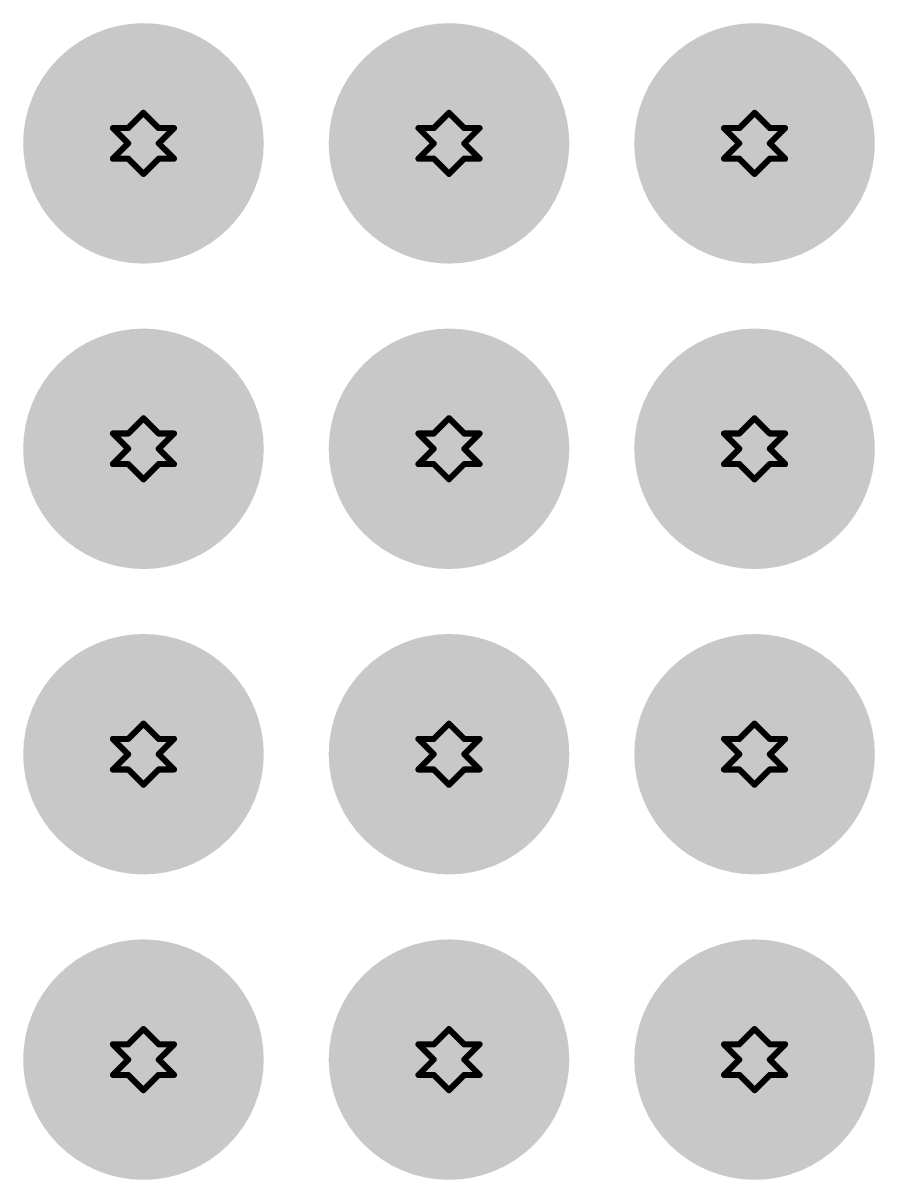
# Model space of a CAD drawing. Header units: millimetres. Extents: x 3.26 to 13.14, y 5.38 to 10.83.
# Drawn here: x 9.3606 to 9.6394, y 9.0796 to 9.4584 of the extents above; entities that cross this region are included whole.
import ezdxf

# ---------------------------------------------------------------- set-up
doc = ezdxf.new("R2010")
doc.units = ezdxf.units.MM
doc.header["$MEASUREMENT"] = 0
for name, color, linetype in [('BottomLayer', 5, 'Continuous'), ('BottomSolder', 6, 'Continuous'), ('DrillDrawing', 1, 'Continuous'), ('MultiLayer', 9, 'Continuous'), ('TopLayer', 1, 'Continuous'), ('TopSolder', 216, 'Continuous'), ('ViaHoleLayer', 16, 'Continuous')]:
    doc.layers.add(name, color=color, linetype=linetype)

msp = doc.modelspace()

# ---------------------------------------------------------------- linework, layer by layer
at = {"layer": 'BottomLayer', "const_width": 0.03937}
for points in [[(9.38032, 9.419, 1), (9.41969, 9.419, 1)], [(9.48032, 9.419, 1), (9.51969, 9.419, 1)], [(9.58032, 9.419, 1), (9.61969, 9.419, 1)], [(9.38032, 9.319, 1), (9.41969, 9.319, 1)], [(9.48032, 9.319, 1), (9.51969, 9.319, 1)], [(9.58032, 9.319, 1), (9.61969, 9.319, 1)], [(9.38032, 9.219, 1), (9.41969, 9.219, 1)], [(9.48032, 9.219, 1), (9.51969, 9.219, 1)], [(9.58032, 9.219, 1), (9.61969, 9.219, 1)], [(9.38032, 9.119, 1), (9.41969, 9.119, 1)], [(9.48032, 9.119, 1), (9.51969, 9.119, 1)], [(9.58032, 9.119, 1), (9.61969, 9.119, 1)]]:
    msp.add_lwpolyline(points, format="xyb", close=True, dxfattribs=at)
at = {"layer": 'BottomSolder', "const_width": 0.03937}
for points in [[(9.38032, 9.419, 1), (9.41969, 9.419, 1)], [(9.48032, 9.419, 1), (9.51969, 9.419, 1)], [(9.58032, 9.419, 1), (9.61969, 9.419, 1)], [(9.38032, 9.319, 1), (9.41969, 9.319, 1)], [(9.48032, 9.319, 1), (9.51969, 9.319, 1)], [(9.58032, 9.319, 1), (9.61969, 9.319, 1)], [(9.38032, 9.219, 1), (9.41969, 9.219, 1)], [(9.48032, 9.219, 1), (9.51969, 9.219, 1)], [(9.58032, 9.219, 1), (9.61969, 9.219, 1)], [(9.38032, 9.119, 1), (9.41969, 9.119, 1)], [(9.48032, 9.119, 1), (9.51969, 9.119, 1)], [(9.58032, 9.119, 1), (9.61969, 9.119, 1)]]:
    msp.add_lwpolyline(points, format="xyb", close=True, dxfattribs=at)
at = {"layer": 'DrillDrawing', "const_width": 0.002}
for points in [[(9.395, 9.424), (9.4, 9.429)], [(9.4, 9.429), (9.405, 9.424)], [(9.495, 9.424), (9.5, 9.429)], [(9.5, 9.429), (9.505, 9.424)], [(9.595, 9.424), (9.6, 9.429)], [(9.6, 9.429), (9.605, 9.424)], [(9.39, 9.424), (9.395, 9.419)], [(9.39, 9.424), (9.395, 9.424)], [(9.405, 9.424), (9.41, 9.424)], [(9.405, 9.419), (9.41, 9.424)], [(9.49, 9.424), (9.495, 9.419)], [(9.49, 9.424), (9.495, 9.424)], [(9.505, 9.424), (9.51, 9.424)], [(9.505, 9.419), (9.51, 9.424)], [(9.59, 9.424), (9.595, 9.419)], [(9.59, 9.424), (9.595, 9.424)], [(9.605, 9.424), (9.61, 9.424)], [(9.605, 9.419), (9.61, 9.424)], [(9.39, 9.414), (9.395, 9.419)], [(9.405, 9.419), (9.41, 9.414)], [(9.49, 9.414), (9.495, 9.419)], [(9.505, 9.419), (9.51, 9.414)], [(9.59, 9.414), (9.595, 9.419)], [(9.605, 9.419), (9.61, 9.414)], [(9.39, 9.414), (9.395, 9.414)], [(9.395, 9.414), (9.4, 9.409)], [(9.4, 9.409), (9.405, 9.414)], [(9.405, 9.414), (9.41, 9.414)], [(9.49, 9.414), (9.495, 9.414)], [(9.495, 9.414), (9.5, 9.409)], [(9.5, 9.409), (9.505, 9.414)], [(9.505, 9.414), (9.51, 9.414)], [(9.59, 9.414), (9.595, 9.414)], [(9.595, 9.414), (9.6, 9.409)], [(9.6, 9.409), (9.605, 9.414)], [(9.605, 9.414), (9.61, 9.414)], [(9.395, 9.324), (9.4, 9.329)], [(9.4, 9.329), (9.405, 9.324)], [(9.495, 9.324), (9.5, 9.329)], [(9.5, 9.329), (9.505, 9.324)], [(9.595, 9.324), (9.6, 9.329)], [(9.6, 9.329), (9.605, 9.324)], [(9.39, 9.324), (9.395, 9.319)], [(9.39, 9.324), (9.395, 9.324)], [(9.405, 9.324), (9.41, 9.324)], [(9.405, 9.319), (9.41, 9.324)], [(9.49, 9.324), (9.495, 9.319)], [(9.49, 9.324), (9.495, 9.324)], [(9.505, 9.324), (9.51, 9.324)], [(9.505, 9.319), (9.51, 9.324)], [(9.59, 9.324), (9.595, 9.319)], [(9.59, 9.324), (9.595, 9.324)], [(9.605, 9.324), (9.61, 9.324)], [(9.605, 9.319), (9.61, 9.324)], [(9.39, 9.314), (9.395, 9.319)], [(9.405, 9.319), (9.41, 9.314)], [(9.49, 9.314), (9.495, 9.319)], [(9.505, 9.319), (9.51, 9.314)], [(9.59, 9.314), (9.595, 9.319)], [(9.605, 9.319), (9.61, 9.314)], [(9.39, 9.314), (9.395, 9.314)], [(9.395, 9.314), (9.4, 9.309)], [(9.4, 9.309), (9.405, 9.314)], [(9.405, 9.314), (9.41, 9.314)], [(9.49, 9.314), (9.495, 9.314)], [(9.495, 9.314), (9.5, 9.309)], [(9.5, 9.309), (9.505, 9.314)], [(9.505, 9.314), (9.51, 9.314)], [(9.59, 9.314), (9.595, 9.314)], [(9.595, 9.314), (9.6, 9.309)], [(9.6, 9.309), (9.605, 9.314)], [(9.605, 9.314), (9.61, 9.314)], [(9.395, 9.224), (9.4, 9.229)], [(9.4, 9.229), (9.405, 9.224)], [(9.495, 9.224), (9.5, 9.229)], [(9.5, 9.229), (9.505, 9.224)], [(9.595, 9.224), (9.6, 9.229)], [(9.6, 9.229), (9.605, 9.224)], [(9.39, 9.224), (9.395, 9.219)], [(9.39, 9.224), (9.395, 9.224)], [(9.405, 9.224), (9.41, 9.224)], [(9.405, 9.219), (9.41, 9.224)], [(9.49, 9.224), (9.495, 9.219)], [(9.49, 9.224), (9.495, 9.224)], [(9.505, 9.224), (9.51, 9.224)], [(9.505, 9.219), (9.51, 9.224)], [(9.59, 9.224), (9.595, 9.219)], [(9.59, 9.224), (9.595, 9.224)], [(9.605, 9.224), (9.61, 9.224)], [(9.605, 9.219), (9.61, 9.224)], [(9.39, 9.214), (9.395, 9.219)], [(9.405, 9.219), (9.41, 9.214)], [(9.49, 9.214), (9.495, 9.219)], [(9.505, 9.219), (9.51, 9.214)], [(9.59, 9.214), (9.595, 9.219)], [(9.605, 9.219), (9.61, 9.214)], [(9.39, 9.214), (9.395, 9.214)], [(9.395, 9.214), (9.4, 9.209)], [(9.4, 9.209), (9.405, 9.214)], [(9.405, 9.214), (9.41, 9.214)], [(9.49, 9.214), (9.495, 9.214)], [(9.495, 9.214), (9.5, 9.209)], [(9.5, 9.209), (9.505, 9.214)], [(9.505, 9.214), (9.51, 9.214)], [(9.59, 9.214), (9.595, 9.214)], [(9.595, 9.214), (9.6, 9.209)], [(9.6, 9.209), (9.605, 9.214)], [(9.605, 9.214), (9.61, 9.214)], [(9.395, 9.124), (9.4, 9.129)], [(9.4, 9.129), (9.405, 9.124)], [(9.495, 9.124), (9.5, 9.129)], [(9.5, 9.129), (9.505, 9.124)], [(9.595, 9.124), (9.6, 9.129)], [(9.6, 9.129), (9.605, 9.124)], [(9.39, 9.124), (9.395, 9.119)], [(9.39, 9.124), (9.395, 9.124)], [(9.405, 9.124), (9.41, 9.124)], [(9.405, 9.119), (9.41, 9.124)], [(9.49, 9.124), (9.495, 9.119)], [(9.49, 9.124), (9.495, 9.124)], [(9.505, 9.124), (9.51, 9.124)], [(9.505, 9.119), (9.51, 9.124)], [(9.59, 9.124), (9.595, 9.119)], [(9.59, 9.124), (9.595, 9.124)], [(9.605, 9.124), (9.61, 9.124)], [(9.605, 9.119), (9.61, 9.124)], [(9.39, 9.114), (9.395, 9.119)], [(9.405, 9.119), (9.41, 9.114)], [(9.49, 9.114), (9.495, 9.119)], [(9.505, 9.119), (9.51, 9.114)], [(9.59, 9.114), (9.595, 9.119)], [(9.605, 9.119), (9.61, 9.114)], [(9.39, 9.114), (9.395, 9.114)], [(9.395, 9.114), (9.4, 9.109)], [(9.4, 9.109), (9.405, 9.114)], [(9.405, 9.114), (9.41, 9.114)], [(9.49, 9.114), (9.495, 9.114)], [(9.495, 9.114), (9.5, 9.109)], [(9.5, 9.109), (9.505, 9.114)], [(9.505, 9.114), (9.51, 9.114)], [(9.59, 9.114), (9.595, 9.114)], [(9.595, 9.114), (9.6, 9.109)], [(9.6, 9.109), (9.605, 9.114)], [(9.605, 9.114), (9.61, 9.114)]]:
    msp.add_lwpolyline(points, dxfattribs=at)
at = {"layer": 'DrillDrawing', "const_width": 0.001}
for points in [[(9.3995, 9.429, 1), (9.4005, 9.429, 1)], [(9.3995, 9.429, 1), (9.4005, 9.429, 1)], [(9.4995, 9.429, 1), (9.5005, 9.429, 1)], [(9.4995, 9.429, 1), (9.5005, 9.429, 1)], [(9.5995, 9.429, 1), (9.6005, 9.429, 1)], [(9.5995, 9.429, 1), (9.6005, 9.429, 1)], [(9.3895, 9.424, 1), (9.3905, 9.424, 1)], [(9.3895, 9.424, 1), (9.3905, 9.424, 1)], [(9.3945, 9.424, 1), (9.3955, 9.424, 1)], [(9.3945, 9.424, 1), (9.3955, 9.424, 1)], [(9.4045, 9.424, 1), (9.4055, 9.424, 1)], [(9.4045, 9.424, 1), (9.4055, 9.424, 1)], [(9.4095, 9.424, 1), (9.4105, 9.424, 1)], [(9.4095, 9.424, 1), (9.4105, 9.424, 1)], [(9.4895, 9.424, 1), (9.4905, 9.424, 1)], [(9.4895, 9.424, 1), (9.4905, 9.424, 1)], [(9.4945, 9.424, 1), (9.4955, 9.424, 1)], [(9.4945, 9.424, 1), (9.4955, 9.424, 1)], [(9.5045, 9.424, 1), (9.5055, 9.424, 1)], [(9.5045, 9.424, 1), (9.5055, 9.424, 1)], [(9.5095, 9.424, 1), (9.5105, 9.424, 1)], [(9.5095, 9.424, 1), (9.5105, 9.424, 1)], [(9.5895, 9.424, 1), (9.5905, 9.424, 1)], [(9.5895, 9.424, 1), (9.5905, 9.424, 1)], [(9.5945, 9.424, 1), (9.5955, 9.424, 1)], [(9.5945, 9.424, 1), (9.5955, 9.424, 1)], [(9.6045, 9.424, 1), (9.6055, 9.424, 1)], [(9.6045, 9.424, 1), (9.6055, 9.424, 1)], [(9.6095, 9.424, 1), (9.6105, 9.424, 1)], [(9.6095, 9.424, 1), (9.6105, 9.424, 1)], [(9.3945, 9.419, 1), (9.3955, 9.419, 1)], [(9.3945, 9.419, 1), (9.3955, 9.419, 1)], [(9.4045, 9.419, 1), (9.4055, 9.419, 1)], [(9.4045, 9.419, 1), (9.4055, 9.419, 1)], [(9.4945, 9.419, 1), (9.4955, 9.419, 1)], [(9.4945, 9.419, 1), (9.4955, 9.419, 1)], [(9.5045, 9.419, 1), (9.5055, 9.419, 1)], [(9.5045, 9.419, 1), (9.5055, 9.419, 1)], [(9.5945, 9.419, 1), (9.5955, 9.419, 1)], [(9.5945, 9.419, 1), (9.5955, 9.419, 1)], [(9.6045, 9.419, 1), (9.6055, 9.419, 1)], [(9.6045, 9.419, 1), (9.6055, 9.419, 1)], [(9.3895, 9.414, 1), (9.3905, 9.414, 1)], [(9.3895, 9.414, 1), (9.3905, 9.414, 1)], [(9.3945, 9.414, 1), (9.3955, 9.414, 1)], [(9.3945, 9.414, 1), (9.3955, 9.414, 1)], [(9.4045, 9.414, 1), (9.4055, 9.414, 1)], [(9.4045, 9.414, 1), (9.4055, 9.414, 1)], [(9.4095, 9.414, 1), (9.4105, 9.414, 1)], [(9.4095, 9.414, 1), (9.4105, 9.414, 1)], [(9.4895, 9.414, 1), (9.4905, 9.414, 1)], [(9.4895, 9.414, 1), (9.4905, 9.414, 1)], [(9.4945, 9.414, 1), (9.4955, 9.414, 1)], [(9.4945, 9.414, 1), (9.4955, 9.414, 1)], [(9.5045, 9.414, 1), (9.5055, 9.414, 1)], [(9.5045, 9.414, 1), (9.5055, 9.414, 1)], [(9.5095, 9.414, 1), (9.5105, 9.414, 1)], [(9.5095, 9.414, 1), (9.5105, 9.414, 1)], [(9.5895, 9.414, 1), (9.5905, 9.414, 1)], [(9.5895, 9.414, 1), (9.5905, 9.414, 1)], [(9.5945, 9.414, 1), (9.5955, 9.414, 1)], [(9.5945, 9.414, 1), (9.5955, 9.414, 1)], [(9.6045, 9.414, 1), (9.6055, 9.414, 1)], [(9.6045, 9.414, 1), (9.6055, 9.414, 1)], [(9.6095, 9.414, 1), (9.6105, 9.414, 1)], [(9.6095, 9.414, 1), (9.6105, 9.414, 1)], [(9.3995, 9.409, 1), (9.4005, 9.409, 1)], [(9.3995, 9.409, 1), (9.4005, 9.409, 1)], [(9.4995, 9.409, 1), (9.5005, 9.409, 1)], [(9.4995, 9.409, 1), (9.5005, 9.409, 1)], [(9.5995, 9.409, 1), (9.6005, 9.409, 1)], [(9.5995, 9.409, 1), (9.6005, 9.409, 1)], [(9.3995, 9.329, 1), (9.4005, 9.329, 1)], [(9.3995, 9.329, 1), (9.4005, 9.329, 1)], [(9.4995, 9.329, 1), (9.5005, 9.329, 1)], [(9.4995, 9.329, 1), (9.5005, 9.329, 1)], [(9.5995, 9.329, 1), (9.6005, 9.329, 1)], [(9.5995, 9.329, 1), (9.6005, 9.329, 1)], [(9.3895, 9.324, 1), (9.3905, 9.324, 1)], [(9.3895, 9.324, 1), (9.3905, 9.324, 1)], [(9.3945, 9.324, 1), (9.3955, 9.324, 1)], [(9.3945, 9.324, 1), (9.3955, 9.324, 1)], [(9.4045, 9.324, 1), (9.4055, 9.324, 1)], [(9.4045, 9.324, 1), (9.4055, 9.324, 1)], [(9.4095, 9.324, 1), (9.4105, 9.324, 1)], [(9.4095, 9.324, 1), (9.4105, 9.324, 1)], [(9.4895, 9.324, 1), (9.4905, 9.324, 1)], [(9.4895, 9.324, 1), (9.4905, 9.324, 1)], [(9.4945, 9.324, 1), (9.4955, 9.324, 1)], [(9.4945, 9.324, 1), (9.4955, 9.324, 1)], [(9.5045, 9.324, 1), (9.5055, 9.324, 1)], [(9.5045, 9.324, 1), (9.5055, 9.324, 1)], [(9.5095, 9.324, 1), (9.5105, 9.324, 1)], [(9.5095, 9.324, 1), (9.5105, 9.324, 1)], [(9.5895, 9.324, 1), (9.5905, 9.324, 1)], [(9.5895, 9.324, 1), (9.5905, 9.324, 1)], [(9.5945, 9.324, 1), (9.5955, 9.324, 1)], [(9.5945, 9.324, 1), (9.5955, 9.324, 1)], [(9.6045, 9.324, 1), (9.6055, 9.324, 1)], [(9.6045, 9.324, 1), (9.6055, 9.324, 1)], [(9.6095, 9.324, 1), (9.6105, 9.324, 1)], [(9.6095, 9.324, 1), (9.6105, 9.324, 1)], [(9.3945, 9.319, 1), (9.3955, 9.319, 1)], [(9.3945, 9.319, 1), (9.3955, 9.319, 1)], [(9.4045, 9.319, 1), (9.4055, 9.319, 1)], [(9.4045, 9.319, 1), (9.4055, 9.319, 1)], [(9.4945, 9.319, 1), (9.4955, 9.319, 1)], [(9.4945, 9.319, 1), (9.4955, 9.319, 1)], [(9.5045, 9.319, 1), (9.5055, 9.319, 1)], [(9.5045, 9.319, 1), (9.5055, 9.319, 1)], [(9.5945, 9.319, 1), (9.5955, 9.319, 1)], [(9.5945, 9.319, 1), (9.5955, 9.319, 1)], [(9.6045, 9.319, 1), (9.6055, 9.319, 1)], [(9.6045, 9.319, 1), (9.6055, 9.319, 1)], [(9.3895, 9.314, 1), (9.3905, 9.314, 1)], [(9.3895, 9.314, 1), (9.3905, 9.314, 1)], [(9.3945, 9.314, 1), (9.3955, 9.314, 1)], [(9.3945, 9.314, 1), (9.3955, 9.314, 1)], [(9.4045, 9.314, 1), (9.4055, 9.314, 1)], [(9.4045, 9.314, 1), (9.4055, 9.314, 1)], [(9.4095, 9.314, 1), (9.4105, 9.314, 1)], [(9.4095, 9.314, 1), (9.4105, 9.314, 1)], [(9.4895, 9.314, 1), (9.4905, 9.314, 1)], [(9.4895, 9.314, 1), (9.4905, 9.314, 1)], [(9.4945, 9.314, 1), (9.4955, 9.314, 1)], [(9.4945, 9.314, 1), (9.4955, 9.314, 1)], [(9.5045, 9.314, 1), (9.5055, 9.314, 1)], [(9.5045, 9.314, 1), (9.5055, 9.314, 1)], [(9.5095, 9.314, 1), (9.5105, 9.314, 1)], [(9.5095, 9.314, 1), (9.5105, 9.314, 1)], [(9.5895, 9.314, 1), (9.5905, 9.314, 1)], [(9.5895, 9.314, 1), (9.5905, 9.314, 1)], [(9.5945, 9.314, 1), (9.5955, 9.314, 1)], [(9.5945, 9.314, 1), (9.5955, 9.314, 1)], [(9.6045, 9.314, 1), (9.6055, 9.314, 1)], [(9.6045, 9.314, 1), (9.6055, 9.314, 1)], [(9.6095, 9.314, 1), (9.6105, 9.314, 1)], [(9.6095, 9.314, 1), (9.6105, 9.314, 1)], [(9.3995, 9.309, 1), (9.4005, 9.309, 1)], [(9.3995, 9.309, 1), (9.4005, 9.309, 1)], [(9.4995, 9.309, 1), (9.5005, 9.309, 1)], [(9.4995, 9.309, 1), (9.5005, 9.309, 1)], [(9.5995, 9.309, 1), (9.6005, 9.309, 1)], [(9.5995, 9.309, 1), (9.6005, 9.309, 1)], [(9.3995, 9.229, 1), (9.4005, 9.229, 1)], [(9.3995, 9.229, 1), (9.4005, 9.229, 1)], [(9.4995, 9.229, 1), (9.5005, 9.229, 1)], [(9.4995, 9.229, 1), (9.5005, 9.229, 1)], [(9.5995, 9.229, 1), (9.6005, 9.229, 1)], [(9.5995, 9.229, 1), (9.6005, 9.229, 1)], [(9.3895, 9.224, 1), (9.3905, 9.224, 1)], [(9.3895, 9.224, 1), (9.3905, 9.224, 1)], [(9.3945, 9.224, 1), (9.3955, 9.224, 1)], [(9.3945, 9.224, 1), (9.3955, 9.224, 1)], [(9.4045, 9.224, 1), (9.4055, 9.224, 1)], [(9.4045, 9.224, 1), (9.4055, 9.224, 1)], [(9.4095, 9.224, 1), (9.4105, 9.224, 1)], [(9.4095, 9.224, 1), (9.4105, 9.224, 1)], [(9.4895, 9.224, 1), (9.4905, 9.224, 1)], [(9.4895, 9.224, 1), (9.4905, 9.224, 1)], [(9.4945, 9.224, 1), (9.4955, 9.224, 1)], [(9.4945, 9.224, 1), (9.4955, 9.224, 1)], [(9.5045, 9.224, 1), (9.5055, 9.224, 1)], [(9.5045, 9.224, 1), (9.5055, 9.224, 1)], [(9.5095, 9.224, 1), (9.5105, 9.224, 1)], [(9.5095, 9.224, 1), (9.5105, 9.224, 1)], [(9.5895, 9.224, 1), (9.5905, 9.224, 1)], [(9.5895, 9.224, 1), (9.5905, 9.224, 1)], [(9.5945, 9.224, 1), (9.5955, 9.224, 1)], [(9.5945, 9.224, 1), (9.5955, 9.224, 1)], [(9.6045, 9.224, 1), (9.6055, 9.224, 1)], [(9.6045, 9.224, 1), (9.6055, 9.224, 1)], [(9.6095, 9.224, 1), (9.6105, 9.224, 1)], [(9.6095, 9.224, 1), (9.6105, 9.224, 1)], [(9.3945, 9.219, 1), (9.3955, 9.219, 1)], [(9.3945, 9.219, 1), (9.3955, 9.219, 1)], [(9.4045, 9.219, 1), (9.4055, 9.219, 1)], [(9.4045, 9.219, 1), (9.4055, 9.219, 1)], [(9.4945, 9.219, 1), (9.4955, 9.219, 1)], [(9.4945, 9.219, 1), (9.4955, 9.219, 1)], [(9.5045, 9.219, 1), (9.5055, 9.219, 1)], [(9.5045, 9.219, 1), (9.5055, 9.219, 1)], [(9.5945, 9.219, 1), (9.5955, 9.219, 1)], [(9.5945, 9.219, 1), (9.5955, 9.219, 1)], [(9.6045, 9.219, 1), (9.6055, 9.219, 1)], [(9.6045, 9.219, 1), (9.6055, 9.219, 1)], [(9.3895, 9.214, 1), (9.3905, 9.214, 1)], [(9.3895, 9.214, 1), (9.3905, 9.214, 1)], [(9.3945, 9.214, 1), (9.3955, 9.214, 1)], [(9.3945, 9.214, 1), (9.3955, 9.214, 1)], [(9.4045, 9.214, 1), (9.4055, 9.214, 1)], [(9.4045, 9.214, 1), (9.4055, 9.214, 1)], [(9.4095, 9.214, 1), (9.4105, 9.214, 1)], [(9.4095, 9.214, 1), (9.4105, 9.214, 1)], [(9.4895, 9.214, 1), (9.4905, 9.214, 1)], [(9.4895, 9.214, 1), (9.4905, 9.214, 1)], [(9.4945, 9.214, 1), (9.4955, 9.214, 1)], [(9.4945, 9.214, 1), (9.4955, 9.214, 1)], [(9.5045, 9.214, 1), (9.5055, 9.214, 1)], [(9.5045, 9.214, 1), (9.5055, 9.214, 1)], [(9.5095, 9.214, 1), (9.5105, 9.214, 1)], [(9.5095, 9.214, 1), (9.5105, 9.214, 1)], [(9.5895, 9.214, 1), (9.5905, 9.214, 1)], [(9.5895, 9.214, 1), (9.5905, 9.214, 1)], [(9.5945, 9.214, 1), (9.5955, 9.214, 1)], [(9.5945, 9.214, 1), (9.5955, 9.214, 1)], [(9.6045, 9.214, 1), (9.6055, 9.214, 1)], [(9.6045, 9.214, 1), (9.6055, 9.214, 1)], [(9.6095, 9.214, 1), (9.6105, 9.214, 1)], [(9.6095, 9.214, 1), (9.6105, 9.214, 1)], [(9.3995, 9.209, 1), (9.4005, 9.209, 1)], [(9.3995, 9.209, 1), (9.4005, 9.209, 1)], [(9.4995, 9.209, 1), (9.5005, 9.209, 1)], [(9.4995, 9.209, 1), (9.5005, 9.209, 1)], [(9.5995, 9.209, 1), (9.6005, 9.209, 1)], [(9.5995, 9.209, 1), (9.6005, 9.209, 1)], [(9.3995, 9.129, 1), (9.4005, 9.129, 1)], [(9.3995, 9.129, 1), (9.4005, 9.129, 1)], [(9.4995, 9.129, 1), (9.5005, 9.129, 1)], [(9.4995, 9.129, 1), (9.5005, 9.129, 1)], [(9.5995, 9.129, 1), (9.6005, 9.129, 1)], [(9.5995, 9.129, 1), (9.6005, 9.129, 1)], [(9.3895, 9.124, 1), (9.3905, 9.124, 1)], [(9.3895, 9.124, 1), (9.3905, 9.124, 1)], [(9.3945, 9.124, 1), (9.3955, 9.124, 1)], [(9.3945, 9.124, 1), (9.3955, 9.124, 1)], [(9.4045, 9.124, 1), (9.4055, 9.124, 1)], [(9.4045, 9.124, 1), (9.4055, 9.124, 1)], [(9.4095, 9.124, 1), (9.4105, 9.124, 1)], [(9.4095, 9.124, 1), (9.4105, 9.124, 1)], [(9.4895, 9.124, 1), (9.4905, 9.124, 1)], [(9.4895, 9.124, 1), (9.4905, 9.124, 1)], [(9.4945, 9.124, 1), (9.4955, 9.124, 1)], [(9.4945, 9.124, 1), (9.4955, 9.124, 1)], [(9.5045, 9.124, 1), (9.5055, 9.124, 1)], [(9.5045, 9.124, 1), (9.5055, 9.124, 1)], [(9.5095, 9.124, 1), (9.5105, 9.124, 1)], [(9.5095, 9.124, 1), (9.5105, 9.124, 1)], [(9.5895, 9.124, 1), (9.5905, 9.124, 1)], [(9.5895, 9.124, 1), (9.5905, 9.124, 1)], [(9.5945, 9.124, 1), (9.5955, 9.124, 1)], [(9.5945, 9.124, 1), (9.5955, 9.124, 1)], [(9.6045, 9.124, 1), (9.6055, 9.124, 1)], [(9.6045, 9.124, 1), (9.6055, 9.124, 1)], [(9.6095, 9.124, 1), (9.6105, 9.124, 1)], [(9.6095, 9.124, 1), (9.6105, 9.124, 1)], [(9.3945, 9.119, 1), (9.3955, 9.119, 1)], [(9.3945, 9.119, 1), (9.3955, 9.119, 1)], [(9.4045, 9.119, 1), (9.4055, 9.119, 1)], [(9.4045, 9.119, 1), (9.4055, 9.119, 1)], [(9.4945, 9.119, 1), (9.4955, 9.119, 1)], [(9.4945, 9.119, 1), (9.4955, 9.119, 1)], [(9.5045, 9.119, 1), (9.5055, 9.119, 1)], [(9.5045, 9.119, 1), (9.5055, 9.119, 1)], [(9.5945, 9.119, 1), (9.5955, 9.119, 1)], [(9.5945, 9.119, 1), (9.5955, 9.119, 1)], [(9.6045, 9.119, 1), (9.6055, 9.119, 1)], [(9.6045, 9.119, 1), (9.6055, 9.119, 1)], [(9.3895, 9.114, 1), (9.3905, 9.114, 1)], [(9.3895, 9.114, 1), (9.3905, 9.114, 1)], [(9.3945, 9.114, 1), (9.3955, 9.114, 1)], [(9.3945, 9.114, 1), (9.3955, 9.114, 1)], [(9.4045, 9.114, 1), (9.4055, 9.114, 1)], [(9.4045, 9.114, 1), (9.4055, 9.114, 1)], [(9.4095, 9.114, 1), (9.4105, 9.114, 1)], [(9.4095, 9.114, 1), (9.4105, 9.114, 1)], [(9.4895, 9.114, 1), (9.4905, 9.114, 1)], [(9.4895, 9.114, 1), (9.4905, 9.114, 1)], [(9.4945, 9.114, 1), (9.4955, 9.114, 1)], [(9.4945, 9.114, 1), (9.4955, 9.114, 1)], [(9.5045, 9.114, 1), (9.5055, 9.114, 1)], [(9.5045, 9.114, 1), (9.5055, 9.114, 1)], [(9.5095, 9.114, 1), (9.5105, 9.114, 1)], [(9.5095, 9.114, 1), (9.5105, 9.114, 1)], [(9.5895, 9.114, 1), (9.5905, 9.114, 1)], [(9.5895, 9.114, 1), (9.5905, 9.114, 1)], [(9.5945, 9.114, 1), (9.5955, 9.114, 1)], [(9.5945, 9.114, 1), (9.5955, 9.114, 1)], [(9.6045, 9.114, 1), (9.6055, 9.114, 1)], [(9.6045, 9.114, 1), (9.6055, 9.114, 1)], [(9.6095, 9.114, 1), (9.6105, 9.114, 1)], [(9.6095, 9.114, 1), (9.6105, 9.114, 1)], [(9.3995, 9.109, 1), (9.4005, 9.109, 1)], [(9.3995, 9.109, 1), (9.4005, 9.109, 1)], [(9.4995, 9.109, 1), (9.5005, 9.109, 1)], [(9.4995, 9.109, 1), (9.5005, 9.109, 1)], [(9.5995, 9.109, 1), (9.6005, 9.109, 1)], [(9.5995, 9.109, 1), (9.6005, 9.109, 1)]]:
    msp.add_lwpolyline(points, format="xyb", close=True, dxfattribs=at)
at = {"layer": 'MultiLayer', "const_width": 0.03937}
for points in [[(9.38032, 9.419, 1), (9.41969, 9.419, 1)], [(9.48032, 9.419, 1), (9.51969, 9.419, 1)], [(9.58032, 9.419, 1), (9.61969, 9.419, 1)], [(9.38032, 9.319, 1), (9.41969, 9.319, 1)], [(9.48032, 9.319, 1), (9.51969, 9.319, 1)], [(9.58032, 9.319, 1), (9.61969, 9.319, 1)], [(9.38032, 9.219, 1), (9.41969, 9.219, 1)], [(9.48032, 9.219, 1), (9.51969, 9.219, 1)], [(9.58032, 9.219, 1), (9.61969, 9.219, 1)], [(9.38032, 9.119, 1), (9.41969, 9.119, 1)], [(9.48032, 9.119, 1), (9.51969, 9.119, 1)], [(9.58032, 9.119, 1), (9.61969, 9.119, 1)]]:
    msp.add_lwpolyline(points, format="xyb", close=True, dxfattribs=at)
at = {"layer": 'TopLayer', "const_width": 0.03937}
for points in [[(9.38032, 9.419, 1), (9.41969, 9.419, 1)], [(9.48032, 9.419, 1), (9.51969, 9.419, 1)], [(9.58032, 9.419, 1), (9.61969, 9.419, 1)], [(9.38032, 9.319, 1), (9.41969, 9.319, 1)], [(9.48032, 9.319, 1), (9.51969, 9.319, 1)], [(9.58032, 9.319, 1), (9.61969, 9.319, 1)], [(9.38032, 9.219, 1), (9.41969, 9.219, 1)], [(9.48032, 9.219, 1), (9.51969, 9.219, 1)], [(9.58032, 9.219, 1), (9.61969, 9.219, 1)], [(9.38032, 9.119, 1), (9.41969, 9.119, 1)], [(9.48032, 9.119, 1), (9.51969, 9.119, 1)], [(9.58032, 9.119, 1), (9.61969, 9.119, 1)]]:
    msp.add_lwpolyline(points, format="xyb", close=True, dxfattribs=at)
at = {"layer": 'TopSolder', "const_width": 0.03937}
for points in [[(9.38032, 9.419, 1), (9.41969, 9.419, 1)], [(9.48032, 9.419, 1), (9.51969, 9.419, 1)], [(9.58032, 9.419, 1), (9.61969, 9.419, 1)], [(9.38032, 9.319, 1), (9.41969, 9.319, 1)], [(9.48032, 9.319, 1), (9.51969, 9.319, 1)], [(9.58032, 9.319, 1), (9.61969, 9.319, 1)], [(9.38032, 9.219, 1), (9.41969, 9.219, 1)], [(9.48032, 9.219, 1), (9.51969, 9.219, 1)], [(9.58032, 9.219, 1), (9.61969, 9.219, 1)], [(9.38032, 9.119, 1), (9.41969, 9.119, 1)], [(9.48032, 9.119, 1), (9.51969, 9.119, 1)], [(9.58032, 9.119, 1), (9.61969, 9.119, 1)]]:
    msp.add_lwpolyline(points, format="xyb", close=True, dxfattribs=at)
at = {"layer": 'ViaHoleLayer', "const_width": 0.01969}
for points in [[(9.39016, 9.419, 1), (9.40984, 9.419, 1)], [(9.49016, 9.419, 1), (9.50984, 9.419, 1)], [(9.59016, 9.419, 1), (9.60984, 9.419, 1)], [(9.39016, 9.319, 1), (9.40984, 9.319, 1)], [(9.49016, 9.319, 1), (9.50984, 9.319, 1)], [(9.59016, 9.319, 1), (9.60984, 9.319, 1)], [(9.39016, 9.219, 1), (9.40984, 9.219, 1)], [(9.49016, 9.219, 1), (9.50984, 9.219, 1)], [(9.59016, 9.219, 1), (9.60984, 9.219, 1)], [(9.39016, 9.119, 1), (9.40984, 9.119, 1)], [(9.49016, 9.119, 1), (9.50984, 9.119, 1)], [(9.59016, 9.119, 1), (9.60984, 9.119, 1)]]:
    msp.add_lwpolyline(points, format="xyb", close=True, dxfattribs=at)

doc.saveas('drawing.dxf')
